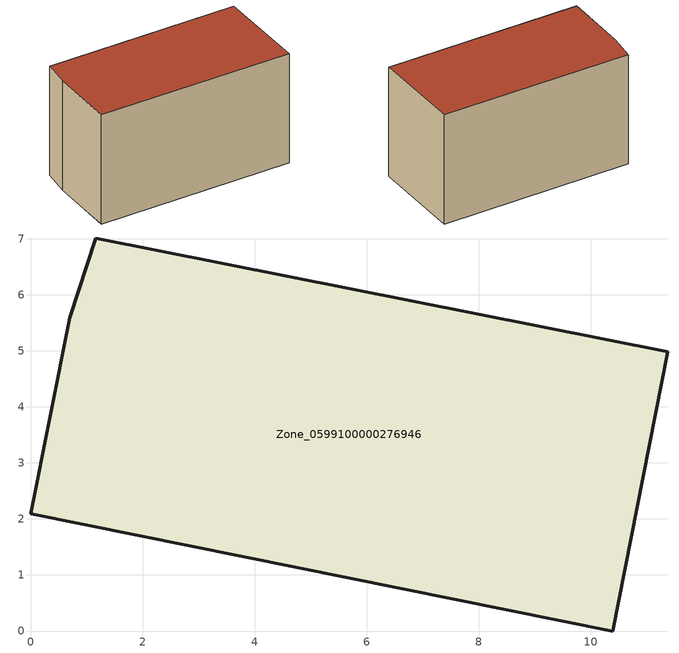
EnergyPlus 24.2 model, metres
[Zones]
Zone_0599100000276946
 floor ground (C_G): 0.7,5.6 1.16,7.02 11.37,4.99 10.39,0 0,2.09 z0
 wall outside (C_F): 10.39,0 11.37,4.99 1.16,7.02 0.7,5.6 0,2.09 10.39,0 z0:6.19
 roof outside (C_R): 1.16,7.02 0.7,5.6 0,2.09 10.39,0 11.37,4.99 z6.19
[BUILDING]
Pand.0599100000276946: North Axis=0; Terrain=City; Loads Convergence Tolerance Value=0.04; Temperature Convergence Tolerance Value=0.4; Solar Distribution=FullExterior; Maximum Number of Warmup Days=25; Minimum Number of Warmup Days=1
[Site:Location]
Rotterdam.The.Hague.AP_ZH_NLD Design_Conditions: Latitude=51.96; Longitude=4.45; Time Zone=1; Elevation=-4.5
[SITE:GROUNDTEMPERATURE:BUILDINGSURFACE]
18, 18, 18, 18, 18, 18, 18, 18, 18, 18, 18, 18
[MATERIAL] Thermal Absorptance=0.9; Solar Absorptance=0.7; Visible Absorptance=0.7
Name | Roughness | Thickness | Conductivity | Density | Specific Heat
G.TC.1946 | MediumSmooth | 0.15 | 1 | 540 | 1210
F.TC.1946 | Rough | 0.3 | 0.857143 | 1920 | 840
R.TC.1946 | MediumRough | 0.2 | 0.909091 | 1500 | 1000
[CONSTRUCTION]
C_G: G.TC.1946
C_F: F.TC.1946
C_R: R.TC.1946
[ZONE]
Zone_0599100000276946: Type=1; Multiplier=1; Ceiling Height=Autocalculate; Volume=Autocalculate; Floor Area=autocalculate; Part of Total Floor Area=Yes
[ZONEINFILTRATION:DESIGNFLOWRATE]
Infil_Zone_0599100000276946: Zone or ZoneList or Space or SpaceList=Zone_0599100000276946; Schedule=AlwaysOn; Design Flow Rate Calculation Method=Flow/Area; Flow Rate per Floor Area=0.003; Constant Term Coefficient=1; Temperature Term Coefficient=0; Velocity Term Coefficient=0; Velocity Squared Term Coefficient=0
[HVACTEMPLATE:ZONE:IDEALLOADSAIRSYSTEM]
Zone_0599100000276946: Maximum Heating Supply Air Temperature=50; Minimum Cooling Supply Air Temperature=13; Maximum Heating Supply Air Humidity Ratio=0.0156; Minimum Cooling Supply Air Humidity Ratio=0.0077; Heating Limit=NoLimit; Cooling Limit=NoLimit; Dehumidification Control Type=ConstantSensibleHeatRatio; Cooling Sensible Heat Ratio=0.7; Dehumidification Setpoint=60; Humidification Control Type=None; Humidification Setpoint=30; Outdoor Air Method=None; Outdoor Air Flow Rate per Person=0.00944; Outdoor Air Flow Rate per Zone Floor Area=0; Outdoor Air Flow Rate per Zone=0; Demand Controlled Ventilation Type=None; Outdoor Air Economizer Type=NoEconomizer; Heat Recovery Type=None; Sensible Heat Recovery Effectiveness=0.7; Latent Heat Recovery Effectiveness=0.65
[ZONECONTROL:THERMOSTAT]
ThermostatControl_Zone_0599100000276946: Zone or ZoneList=Zone_0599100000276946; Control Type Schedule=DualSetpointControlType; Control 1=Thermostat_Zone_0599100000276946; Temperature Difference Between Cutout And Setpoint=0
[THERMOSTATSETPOINT:DUALSETPOINT]
Thermostat_Zone_0599100000276946: Heating Setpoint Temperature Schedule=HeatingSetpoint_Zone_0599100000276946; Cooling Setpoint Temperature Schedule=CoolingSetpoint_Zone_0599100000276946
[SCHEDULE:COMPACT]
HeatingSetpoint_Zone_0599100000276946: Through: 12/31, For: AllDays, Until: 24:00, 21
CoolingSetpoint_Zone_0599100000276946: Through: 12/31, For: AllDays, Until: 24:00, 24
DualSetpointControlType: Through: 12/31, For: AllDays, Until: 24:00, 4
AlwaysOn: Through: 12/31, For: AllDays, Until: 24:00, 1
